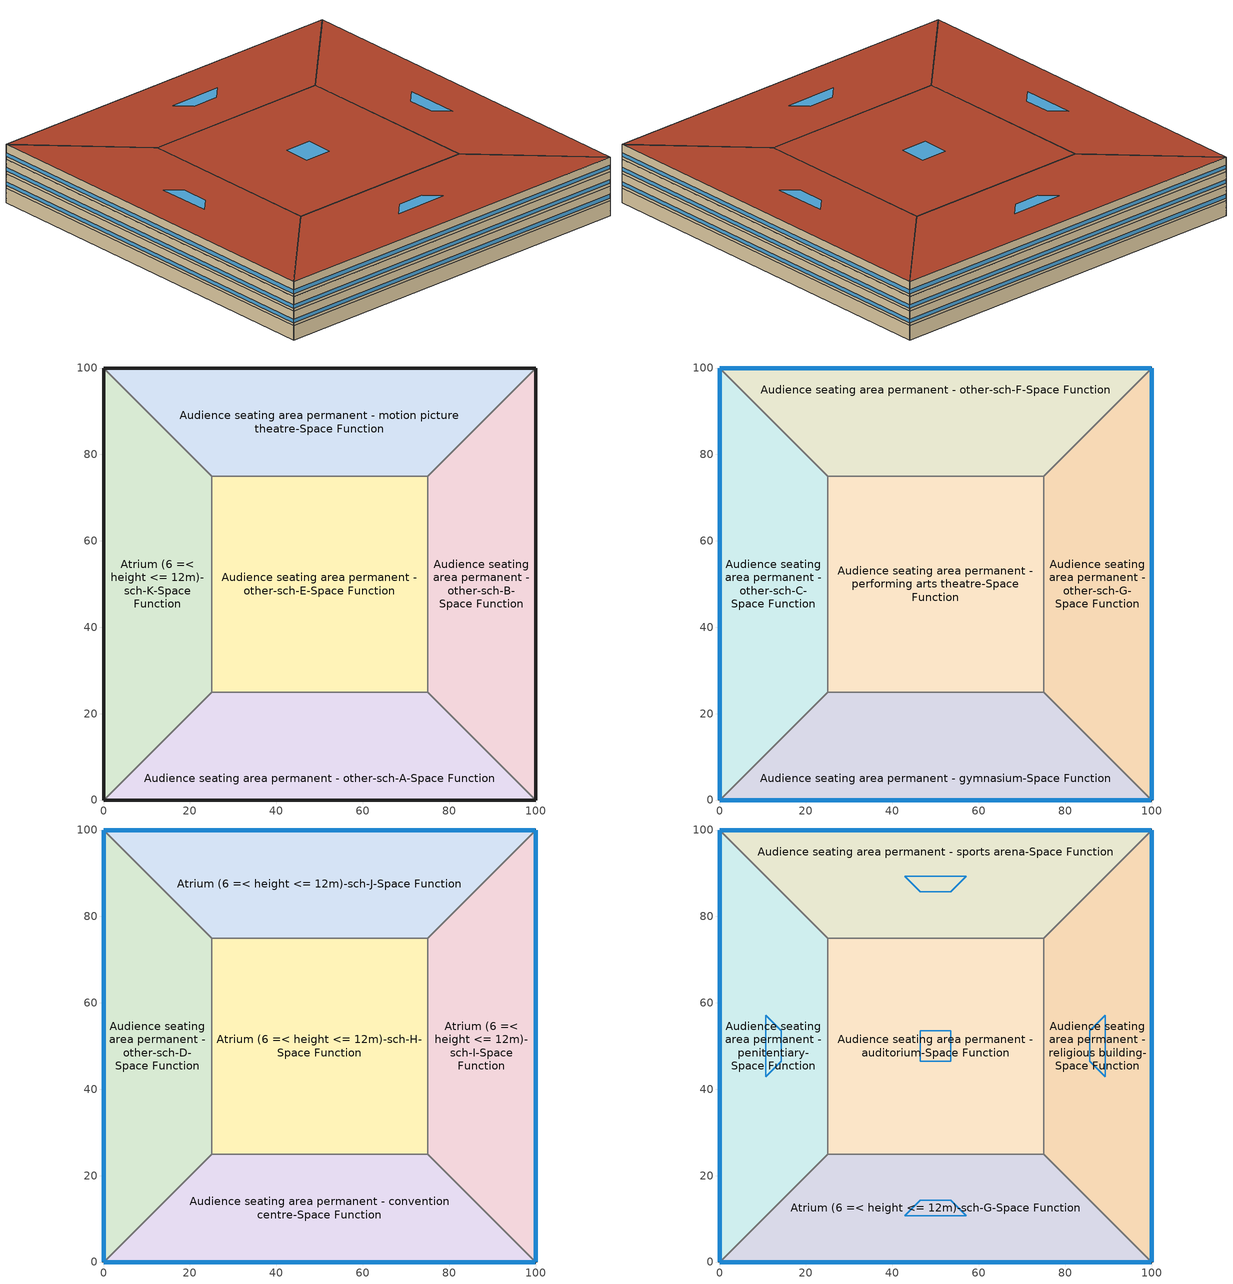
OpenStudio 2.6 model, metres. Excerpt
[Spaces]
Atrium (6 =< height <= 12m)-sch-K-Space Function
 floor ground: 0,0 0,100 25,75 25,25 z0
 wall ground: 0,100 0,0 z0:3.8
 wall to Audience seating area permanent - motion picture theatre-Space Function: 25,75 0,100 z0:3.8
 wall to Audience seating area permanent - other-sch-E-Space Function: 25,25 25,75 z0:3.8
 wall to Audience seating area permanent - other-sch-A-Space Function: 0,0 25,25 z0:3.8
Audience seating area permanent - motion picture theatre-Space Function
 floor ground: 0,100 100,100 75,75 25,75 z0
 wall ground: 100,100 0,100 z0:3.8
 wall to Audience seating area permanent - other-sch-B-Space Function: 75,75 100,100 z0:3.8
 wall to Audience seating area permanent - other-sch-E-Space Function: 25,75 75,75 z0:3.8
Audience seating area permanent - other-sch-B-Space Function
 floor ground: 100,100 100,0 75,25 75,75 z0
 wall ground: 100,0 100,100 z0:3.8
 wall to Audience seating area permanent - other-sch-A-Space Function: 75,25 100,0 z0:3.8
 wall to Audience seating area permanent - other-sch-E-Space Function: 75,75 75,25 z0:3.8
Audience seating area permanent - other-sch-A-Space Function
 floor ground: 100,0 0,0 25,25 75,25 z0
 wall ground: 0,0 100,0 z0:3.8
 wall to Audience seating area permanent - other-sch-E-Space Function: 75,25 25,25 z0:3.8
Audience seating area permanent - other-sch-E-Space Function
 floor ground: 25,25 25,75 75,75 75,25 z0
Audience seating area permanent - other-sch-C-Space Function
 floor to Atrium (6 =< height <= 12m)-sch-K-Space Function: 0,0 0,100 25,75 25,25 z3.8
 wall outside: 0,100 0,0 z3.8:7.6
 wall to Audience seating area permanent - other-sch-F-Space Function: 25,75 0,100 z3.8:7.6
 wall to Audience seating area permanent - performing arts theatre-Space Function: 25,25 25,75 z3.8:7.6
 wall to Audience seating area permanent - gymnasium-Space Function: 0,0 25,25 z3.8:7.6
 window: 0,99.97 0,0.03 z4.56:5.51
Audience seating area permanent - other-sch-F-Space Function
 floor to Audience seating area permanent - motion picture theatre-Space Function: 0,100 100,100 75,75 25,75 z3.8
 wall outside: 100,100 0,100 z3.8:7.6
 wall to Audience seating area permanent - other-sch-G-Space Function: 75,75 100,100 z3.8:7.6
 wall to Audience seating area permanent - performing arts theatre-Space Function: 25,75 75,75 z3.8:7.6
 window: 99.97,100 0.03,100 z4.56:5.51
Audience seating area permanent - other-sch-G-Space Function
 floor to Audience seating area permanent - other-sch-B-Space Function: 100,100 100,0 75,25 75,75 z3.8
 wall outside: 100,0 100,100 z3.8:7.6
 wall to Audience seating area permanent - gymnasium-Space Function: 75,25 100,0 z3.8:7.6
 wall to Audience seating area permanent - performing arts theatre-Space Function: 75,75 75,25 z3.8:7.6
 window: 100,0.03 100,99.97 z4.56:5.51
Audience seating area permanent - gymnasium-Space Function
 floor to Audience seating area permanent - other-sch-A-Space Function: 100,0 0,0 25,25 75,25 z3.8
 wall outside: 0,0 100,0 z3.8:7.6
 wall to Audience seating area permanent - performing arts theatre-Space Function: 75,25 25,25 z3.8:7.6
 window: 0.03,0 99.97,0 z4.56:5.51
Audience seating area permanent - performing arts theatre-Space Function
 floor to Audience seating area permanent - other-sch-E-Space Function: 25,25 25,75 75,75 75,25 z3.8
Audience seating area permanent - other-sch-D-Space Function
 floor to Audience seating area permanent - other-sch-C-Space Function: 0,0 0,100 25,75 25,25 z7.6
 wall outside: 0,100 0,0 z7.6:11.4
 wall to Atrium (6 =< height <= 12m)-sch-J-Space Function: 25,75 0,100 z7.6:11.4
 wall to Atrium (6 =< height <= 12m)-sch-H-Space Function: 25,25 25,75 z7.6:11.4
 wall to Audience seating area permanent - convention centre-Space Function: 0,0 25,25 z7.6:11.4
 window: 0,99.97 0,0.03 z8.36:9.31
Atrium (6 =< height <= 12m)-sch-J-Space Function
 floor to Audience seating area permanent - other-sch-F-Space Function: 0,100 100,100 75,75 25,75 z7.6
 wall outside: 100,100 0,100 z7.6:11.4
 wall to Atrium (6 =< height <= 12m)-sch-I-Space Function: 75,75 100,100 z7.6:11.4
 wall to Atrium (6 =< height <= 12m)-sch-H-Space Function: 25,75 75,75 z7.6:11.4
 window: 99.97,100 0.03,100 z8.36:9.31
Atrium (6 =< height <= 12m)-sch-I-Space Function
 floor to Audience seating area permanent - other-sch-G-Space Function: 100,100 100,0 75,25 75,75 z7.6
 wall outside: 100,0 100,100 z7.6:11.4
 wall to Audience seating area permanent - convention centre-Space Function: 75,25 100,0 z7.6:11.4
 wall to Atrium (6 =< height <= 12m)-sch-H-Space Function: 75,75 75,25 z7.6:11.4
 window: 100,0.03 100,99.97 z8.36:9.31
Audience seating area permanent - convention centre-Space Function
 floor to Audience seating area permanent - gymnasium-Space Function: 100,0 0,0 25,25 75,25 z7.6
 wall outside: 0,0 100,0 z7.6:11.4
 wall to Atrium (6 =< height <= 12m)-sch-H-Space Function: 75,25 25,25 z7.6:11.4
 window: 0.03,0 99.97,0 z8.36:9.31
Atrium (6 =< height <= 12m)-sch-H-Space Function
 floor to Audience seating area permanent - performing arts theatre-Space Function: 25,25 25,75 75,75 75,25 z7.6
Audience seating area permanent - penitentiary-Space Function
 floor to Audience seating area permanent - other-sch-D-Space Function: 0,0 0,100 25,75 25,25 z11.4
 wall outside: 0,100 0,0 z11.4:15.2
 wall to Audience seating area permanent - sports arena-Space Function: 25,75 0,100 z11.4:15.2
 wall to Audience seating area permanent - auditorium-Space Function: 25,25 25,75 z11.4:15.2
 wall to Atrium (6 =< height <= 12m)-sch-G-Space Function: 0,0 25,25 z11.4:15.2
 window: 0,99.97 0,0.03 z12.16:13.11
 roof outside: 25,25 25,75 0,100 0,0 z15.2
 skylight: 14.27,46.46 14.27,53.54 10.73,57.07 10.73,42.93 z15.2
Audience seating area permanent - sports arena-Space Function
 floor to Atrium (6 =< height <= 12m)-sch-J-Space Function: 0,100 100,100 75,75 25,75 z11.4
 wall outside: 100,100 0,100 z11.4:15.2
 wall to Audience seating area permanent - religious building-Space Function: 75,75 100,100 z11.4:15.2
 wall to Audience seating area permanent - auditorium-Space Function: 25,75 75,75 z11.4:15.2
 window: 99.97,100 0.03,100 z12.16:13.11
 roof outside: 25,75 75,75 100,100 0,100 z15.2
 skylight: 46.46,85.73 53.54,85.73 57.07,89.27 42.93,89.27 z15.2
Audience seating area permanent - religious building-Space Function
 floor to Atrium (6 =< height <= 12m)-sch-I-Space Function: 100,100 100,0 75,25 75,75 z11.4
 wall outside: 100,0 100,100 z11.4:15.2
 wall to Atrium (6 =< height <= 12m)-sch-G-Space Function: 75,25 100,0 z11.4:15.2
 wall to Audience seating area permanent - auditorium-Space Function: 75,75 75,25 z11.4:15.2
 window: 100,0.03 100,99.97 z12.16:13.11
 roof outside: 75,75 75,25 100,0 100,100 z15.2
 skylight: 85.73,53.54 85.73,46.46 89.27,42.93 89.27,57.07 z15.2
Atrium (6 =< height <= 12m)-sch-G-Space Function
 floor to Audience seating area permanent - convention centre-Space Function: 100,0 0,0 25,25 75,25 z11.4
 wall outside: 0,0 100,0 z11.4:15.2
 wall to Audience seating area permanent - auditorium-Space Function: 75,25 25,25 z11.4:15.2
 window: 0.03,0 99.97,0 z12.16:13.11
 roof outside: 75,25 25,25 0,0 100,0 z15.2
 skylight: 53.54,14.27 46.46,14.27 42.93,10.73 57.07,10.73 z15.2
Audience seating area permanent - auditorium-Space Function
 floor to Atrium (6 =< height <= 12m)-sch-H-Space Function: 25,25 25,75 75,75 75,25 z11.4
 roof outside: 75,25 75,75 25,75 25,25 z15.2
 skylight: 53.54,46.46 53.54,53.54 46.46,53.54 46.46,46.46 z15.2
[Schedule:Ruleset]
Name | Default Day Schedule
NECB-D-Thermostat Setpoint-Heating | NECB-D-Thermostat Setpoint-Heating Default
NECB-D-Thermostat Setpoint-Cooling | NECB-D-Thermostat Setpoint-Cooling Default
NECB-E-Occupancy | NECB-E-Occupancy Default
NECB-E-Lighting | NECB-E-Lighting Default
NECB-E-Electric-Equipment | NECB-E-Electric-Equipment Default
NECB-E-Thermostat Setpoint-Heating | NECB-E-Thermostat Setpoint-Heating Default
NECB-E-Thermostat Setpoint-Cooling | NECB-E-Thermostat Setpoint-Cooling Default
NECB-F-Occupancy | NECB-F-Occupancy Default
NECB-F-Lighting | NECB-F-Lighting Default
NECB-F-Electric-Equipment | NECB-F-Electric-Equipment Default
NECB-F-Thermostat Setpoint-Heating | NECB-F-Thermostat Setpoint-Heating Default
NECB-F-Thermostat Setpoint-Cooling | NECB-F-Thermostat Setpoint-Cooling Default
NECB-I-Occupancy-NECB-I-Lighting-0.3-0.0-0.67-Light Ruleset | NECB-I-Occupancy-NECB-I-Lighting-0.3-0.0-0.67-Light Default
[Schedule:Day]
NECB-D-Thermostat Setpoint-Heating Default; NECB-D-Thermostat Setpoint-Heating Default|Wkdy Day: 7, 0, 18, 8, 0, 20, 23, 0, 22, 24, 0, 18
NECB-D-Thermostat Setpoint-Heating Sat Day; NECB-D-Thermostat Setpoint-Heating Sun|Hol Day; NECB-E-Thermostat Setpoint-Heating Sun|Hol Day: 24, 0, 18
NECB-D-Thermostat Setpoint-Cooling Default; NECB-D-Thermostat Setpoint-Cooling Default|Wkdy Day: 7, 0, 35, 23, 0, 24, 24, 0, 35
NECB-D-Thermostat Setpoint-Cooling Sat Day; NECB-D-Thermostat Setpoint-Cooling Sun|Hol Day; NECB-E-Thermostat Setpoint-Cooling Sun|Hol Day: 24, 0, 35
NECB-E-Occupancy Default; NECB-E-Occupancy Default|Wkdy Day: 8, 0, 0, 9, 0, 0.2, 10, 0, 0.7, 14, 0, 0.9, 15, 0, 0.5, 16, 0, 0.9, 18, 0, 0.8, 19, 0, 0.2, 24, 0, 0
NECB-E-Occupancy Sat Day: 9, 0, 0, 13, 0, 0.2, 17, 0, 0.1, 24, 0, 0
NECB-E-Occupancy Sun|Hol Day: 24, 0, 0
NECB-E-Lighting Default; NECB-E-Lighting Default|Wkdy Day; NECB-E-Electric-Equipment Default; NECB-E-Electric-Equipment Default|Wkdy Day: 8, 0, 0.05, 9, 0, 0.4, 10, 0, 0.7, 18, 0, 0.9, 19, 0, 0.4, 24, 0, 0.05
NECB-E-Lighting Sat Day; NECB-E-Electric-Equipment Sat Day: 9, 0, 0.05, 10, 0, 0.5, 15, 0, 0.9, 16, 0, 0.7, 17, 0, 0.5, 24, 0, 0.05
NECB-E-Lighting Sun|Hol Day; NECB-E-Electric-Equipment Sun|Hol Day: 24, 0, 0.05
NECB-E-Thermostat Setpoint-Heating Default; NECB-E-Thermostat Setpoint-Heating Default|Wkdy Day: 7, 0, 18, 8, 0, 20, 19, 0, 22, 24, 0, 18
NECB-E-Thermostat Setpoint-Heating Sat Day: 8, 0, 18, 9, 0, 20, 17, 0, 22, 24, 0, 18
NECB-E-Thermostat Setpoint-Cooling Default; NECB-E-Thermostat Setpoint-Cooling Default|Wkdy Day: 7, 0, 35, 19, 0, 24, 24, 0, 35
NECB-E-Thermostat Setpoint-Cooling Sat Day: 8, 0, 35, 17, 0, 24, 24, 0, 35
NECB-F-Occupancy Default; NECB-F-Occupancy Default|Wkdy Day; NECB-F-Occupancy Sat Day; NECB-F-Occupancy Sun|Hol Day: 7, 0, 0.63, 8, 0, 0.49, 10, 0, 0.28, 16, 0, 0.14, 17, 0, 0.21, 20, 0, 0.35, 22, 0, 0.49, 23, 0, 0.56, 24, 0, 0.63
NECB-F-Lighting Default; NECB-F-Lighting Default|Wkdy Day; NECB-F-Lighting Sat Day; NECB-F-Lighting Sun|Hol Day; NECB-F-Electric-Equipment Default; NECB-F-Electric-Equipment Default|Wkdy Day; NECB-F-Electric-Equipment Sat Day; NECB-F-Electric-Equipment Sun|Hol Day: 1, 0, 0.21, 3, 0, 0.14, 6, 0, 0.07, 7, 0, 0.14, 8, 0, 0.28, 9, 0, 0.35, 11, 0, 0.28, 12, 0, 0.21, 19, 0, 0.14, 20, 0, 0.42, 21, 0, 0.56, 22, 0, 0.63, 23, 0, 0.56, 24, 0, 0.42
NECB-F-Thermostat Setpoint-Heating Default; NECB-F-Thermostat Setpoint-Heating Default|Wkdy Day; NECB-F-Thermostat Setpoint-Heating Sat Day; NECB-F-Thermostat Setpoint-Heating Sun|Hol Day: 1, 0, 22, 7, 0, 18, 8, 0, 20, 24, 0, 22
NECB-F-Thermostat Setpoint-Cooling Default; NECB-F-Thermostat Setpoint-Cooling Default|Wkdy Day; NECB-F-Thermostat Setpoint-Cooling Sat Day; NECB-F-Thermostat Setpoint-Cooling Sun|Hol Day: 24, 0, 24
NECB-I-Occupancy-NECB-I-Lighting-0.3-0.0-0.67-Light Default; NECB-I-Occupancy-NECB-I-Lighting-0.3-0.0-0.67-Default|Wkdy-Light Day: 1, 0, 0.3995, 15, 0, 0.03995, 18, 0, 0.3995, 19, 0, 0.8, 24, 0, 0.9
NECB-I-Occupancy-NECB-I-Lighting-0.3-0.0-0.67-Sat-Light Day: 1, 0, 0.3995, 10, 0, 0.03995, 13, 0, 0.3995, 14, 0, 0.8, 17, 0, 0.9, 18, 0, 0.8, 19, 0, 0.4794, 20, 0, 0.8, 24, 0, 0.9
NECB-I-Occupancy-NECB-I-Lighting-0.3-0.0-0.67-Sun|Hol-Light Day: 8, 0, 0.03995, 9, 0, 0.3995, 13, 0, 0.9, 14, 0, 0.3995, 24, 0, 0.03995
[Schedule:Rule] Date Specification Type=DateRange; Start Month=1; Start Day=1; End Month=12; End Day=31
Name | Schedule Ruleset | Rule Order | Day Schedule | Apply Monday | Apply Tuesday | Apply Wednesday | Apply Thursday | Apply Friday | Apply Saturday | Apply Sunday
Schedule Rule 137 | NECB-D-Thermostat Setpoint-Heating | 2 | NECB-D-Thermostat Setpoint-Heating Default|Wkdy Day | Yes | Yes | Yes | Yes | Yes
Schedule Rule 138 | NECB-D-Thermostat Setpoint-Heating | 1 | NECB-D-Thermostat Setpoint-Heating Sat Day |  |  |  |  |  | Yes
Schedule Rule 139 | NECB-D-Thermostat Setpoint-Heating | 0 | NECB-D-Thermostat Setpoint-Heating Sun|Hol Day |  |  |  |  |  |  | Yes
Schedule Rule 140 | NECB-D-Thermostat Setpoint-Cooling | 2 | NECB-D-Thermostat Setpoint-Cooling Default|Wkdy Day | Yes | Yes | Yes | Yes | Yes
Schedule Rule 141 | NECB-D-Thermostat Setpoint-Cooling | 1 | NECB-D-Thermostat Setpoint-Cooling Sat Day |  |  |  |  |  | Yes
Schedule Rule 142 | NECB-D-Thermostat Setpoint-Cooling | 0 | NECB-D-Thermostat Setpoint-Cooling Sun|Hol Day |  |  |  |  |  |  | Yes
Schedule Rule 143 | NECB-E-Occupancy | 2 | NECB-E-Occupancy Default|Wkdy Day | Yes | Yes | Yes | Yes | Yes
Schedule Rule 144 | NECB-E-Occupancy | 1 | NECB-E-Occupancy Sat Day |  |  |  |  |  | Yes
Schedule Rule 145 | NECB-E-Occupancy | 0 | NECB-E-Occupancy Sun|Hol Day |  |  |  |  |  |  | Yes
Schedule Rule 146 | NECB-E-Lighting | 2 | NECB-E-Lighting Default|Wkdy Day | Yes | Yes | Yes | Yes | Yes
Schedule Rule 147 | NECB-E-Lighting | 1 | NECB-E-Lighting Sat Day |  |  |  |  |  | Yes
Schedule Rule 148 | NECB-E-Lighting | 0 | NECB-E-Lighting Sun|Hol Day |  |  |  |  |  |  | Yes
Schedule Rule 149 | NECB-E-Electric-Equipment | 2 | NECB-E-Electric-Equipment Default|Wkdy Day | Yes | Yes | Yes | Yes | Yes
Schedule Rule 150 | NECB-E-Electric-Equipment | 1 | NECB-E-Electric-Equipment Sat Day |  |  |  |  |  | Yes
Schedule Rule 151 | NECB-E-Electric-Equipment | 0 | NECB-E-Electric-Equipment Sun|Hol Day |  |  |  |  |  |  | Yes
Schedule Rule 152 | NECB-E-Thermostat Setpoint-Heating | 2 | NECB-E-Thermostat Setpoint-Heating Default|Wkdy Day | Yes | Yes | Yes | Yes | Yes
Schedule Rule 153 | NECB-E-Thermostat Setpoint-Heating | 1 | NECB-E-Thermostat Setpoint-Heating Sat Day |  |  |  |  |  | Yes
Schedule Rule 154 | NECB-E-Thermostat Setpoint-Heating | 0 | NECB-E-Thermostat Setpoint-Heating Sun|Hol Day |  |  |  |  |  |  | Yes
Schedule Rule 155 | NECB-E-Thermostat Setpoint-Cooling | 2 | NECB-E-Thermostat Setpoint-Cooling Default|Wkdy Day | Yes | Yes | Yes | Yes | Yes
Schedule Rule 156 | NECB-E-Thermostat Setpoint-Cooling | 1 | NECB-E-Thermostat Setpoint-Cooling Sat Day |  |  |  |  |  | Yes
Schedule Rule 157 | NECB-E-Thermostat Setpoint-Cooling | 0 | NECB-E-Thermostat Setpoint-Cooling Sun|Hol Day |  |  |  |  |  |  | Yes
Schedule Rule 158 | NECB-F-Occupancy | 2 | NECB-F-Occupancy Default|Wkdy Day | Yes | Yes | Yes | Yes | Yes
Schedule Rule 159 | NECB-F-Occupancy | 1 | NECB-F-Occupancy Sat Day |  |  |  |  |  | Yes
Schedule Rule 160 | NECB-F-Occupancy | 0 | NECB-F-Occupancy Sun|Hol Day |  |  |  |  |  |  | Yes
Schedule Rule 161 | NECB-F-Lighting | 2 | NECB-F-Lighting Default|Wkdy Day | Yes | Yes | Yes | Yes | Yes
Schedule Rule 162 | NECB-F-Lighting | 1 | NECB-F-Lighting Sat Day |  |  |  |  |  | Yes
Schedule Rule 163 | NECB-F-Lighting | 0 | NECB-F-Lighting Sun|Hol Day |  |  |  |  |  |  | Yes
Schedule Rule 164 | NECB-F-Electric-Equipment | 2 | NECB-F-Electric-Equipment Default|Wkdy Day | Yes | Yes | Yes | Yes | Yes
Schedule Rule 165 | NECB-F-Electric-Equipment | 1 | NECB-F-Electric-Equipment Sat Day |  |  |  |  |  | Yes
Schedule Rule 166 | NECB-F-Electric-Equipment | 0 | NECB-F-Electric-Equipment Sun|Hol Day |  |  |  |  |  |  | Yes
Schedule Rule 167 | NECB-F-Thermostat Setpoint-Heating | 2 | NECB-F-Thermostat Setpoint-Heating Default|Wkdy Day | Yes | Yes | Yes | Yes | Yes
Schedule Rule 168 | NECB-F-Thermostat Setpoint-Heating | 1 | NECB-F-Thermostat Setpoint-Heating Sat Day |  |  |  |  |  | Yes
Schedule Rule 169 | NECB-F-Thermostat Setpoint-Heating | 0 | NECB-F-Thermostat Setpoint-Heating Sun|Hol Day |  |  |  |  |  |  | Yes
Schedule Rule 170 | NECB-F-Thermostat Setpoint-Cooling | 2 | NECB-F-Thermostat Setpoint-Cooling Default|Wkdy Day | Yes | Yes | Yes | Yes | Yes
Schedule Rule 171 | NECB-F-Thermostat Setpoint-Cooling | 1 | NECB-F-Thermostat Setpoint-Cooling Sat Day |  |  |  |  |  | Yes
Schedule Rule 172 | NECB-F-Thermostat Setpoint-Cooling | 0 | NECB-F-Thermostat Setpoint-Cooling Sun|Hol Day |  |  |  |  |  |  | Yes
Schedule Rule 173 | NECB-I-Occupancy-NECB-I-Lighting-0.3-0.0-0.67-Light Ruleset | 2 | NECB-I-Occupancy-NECB-I-Lighting-0.3-0.0-0.67-Default|Wkdy-Light Day | Yes | Yes | Yes | Yes | Yes
Schedule Rule 174 | NECB-I-Occupancy-NECB-I-Lighting-0.3-0.0-0.67-Light Ruleset | 1 | NECB-I-Occupancy-NECB-I-Lighting-0.3-0.0-0.67-Sat-Light Day |  |  |  |  |  | Yes
Schedule Rule 175 | NECB-I-Occupancy-NECB-I-Lighting-0.3-0.0-0.67-Light Ruleset | 0 | NECB-I-Occupancy-NECB-I-Lighting-0.3-0.0-0.67-Sun|Hol-Light Day |  |  |  |  |  |  | Yes
